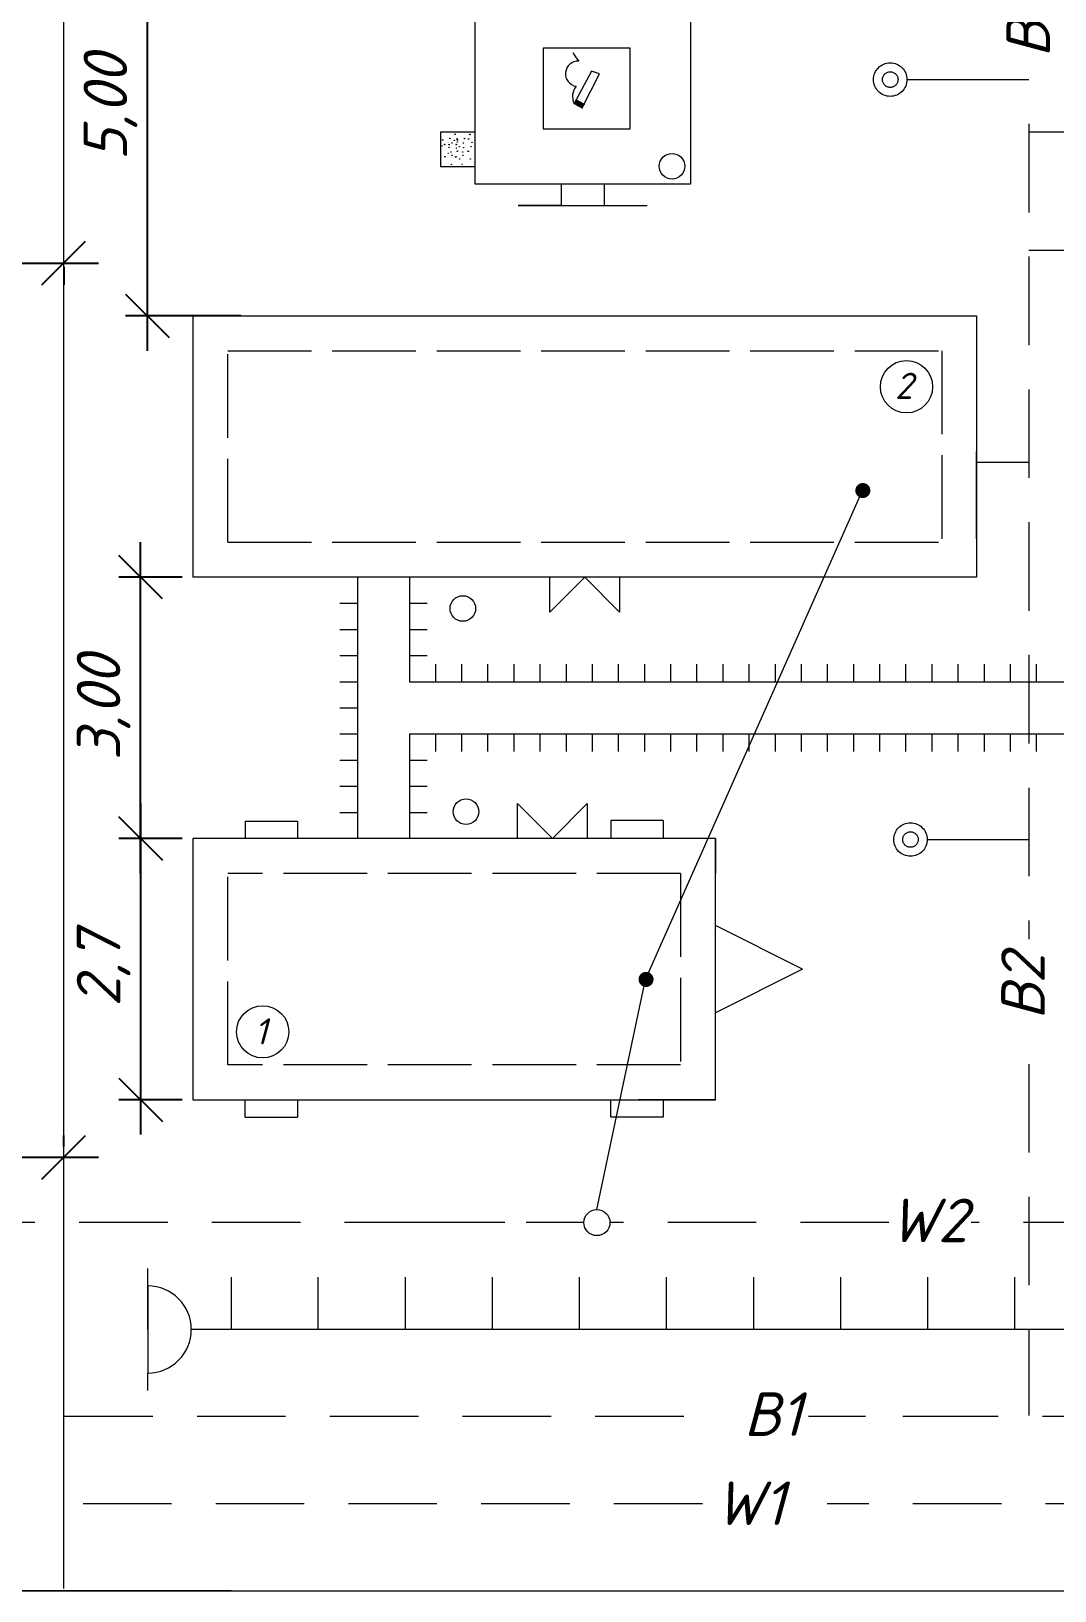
# Model space of a CAD drawing. Header units: millimetres. Extents: x 27137 to 30937, y -4667 to -569.
# Drawn here: x 28991.3 to 29050.1, y -4106.5 to -4017 of the extents above; entities that cross this region are included whole.
import ezdxf

# ---------------------------------------------------------------- set-up
doc = ezdxf.new("R2010")
doc.units = ezdxf.units.MM
doc.header["$LTSCALE"] = 0.4
doc.linetypes.add('ACAD_ISO02W100', pattern=[15, 12, -3])
doc.linetypes.add('штриховаяX2', pattern=[38.1, 25.4, -12.7])
doc.styles.add('Isocpeur', font='isocpeui.ttf', dxfattribs={"height": 2.5})
doc.styles.get("Standard").update_dxf_attribs({"font": 'isocpeui.ttf', "height": 2.5})
doc.dimstyles.new('06', dxfattribs={"dimtxt": 2.5, "dimasz": 2.5, "dimexe": 1.25, "dimexo": 0.625, "dimtad": 1, "dimdec": 0, "dimlfac": 200, "dimtxsty": 'Standard', "dimblk": 'OBLIQUE', "dimcen": 2.5, "dimdle": 2, "dimadec": 0, "dimazin": 0, "dimtfac": 1, "dimtdec": 0, "dimtmove": 0, "dimatfit": 3, "dimldrblk": 'OBLIQUE', "dimfxl": 1, "dimarcsym": 0})

# ---------------------------------------------------------------- blocks, each defined once
blk = doc.blocks.new('_Oblique')
at = {"color": 0, "linetype": 'ByBlock', "lineweight": -2}
blk.add_line((-0.5, -0.5), (0.5, 0.5), dxfattribs=at)
blk = doc.blocks.new('*D236')
at = {"color": 0, "lineweight": -2, "transparency": 16777216}
for p, q in [((28956.306, -4030.285), (28995.207, -4030.285)), ((28958.306, -4030.511), (28958.306, -4031.535)), ((28993.207, -4030.511), (28993.207, -4031.535))]:
    blk.add_line(p, q, dxfattribs=at)
at = {"layer": 'Defpoints', "color": 0, "transparency": 16777216}
for p in [(28958.306, -4029.886), (28993.207, -4029.886), (28993.207, -4030.285)]:
    blk.add_point(p, dxfattribs=at)
at = {"color": 0, "lineweight": -2, "transparency": 16777216, "xscale": 2.5, "yscale": 2.5, "zscale": 2.5, "rotation": 180}
blk.add_blockref('_Oblique', (28958.306, -4030.285), dxfattribs=at)
at = {"color": 0, "lineweight": -2, "transparency": 16777216, "xscale": 2.5, "yscale": 2.5, "zscale": 2.5}
blk.add_blockref('_Oblique', (28993.207, -4030.285), dxfattribs=at)
at = {"color": 0, "lineweight": 15, "transparency": 16777216, "insert": (28975.756, -4028.16), "char_height": 2.5, "attachment_point": 5, "style": 'Isocpeur'}
blk.add_mtext('7,00', dxfattribs=at)
blk = doc.blocks.new('*D259')
at = {"color": 0, "lineweight": -2, "transparency": 16777216}
for p, q in [((28998.015, -4035.316), (28998.015, -4007.374)), ((29003.37, -4009.374), (28996.765, -4009.374)), ((29003.37, -4033.316), (28996.765, -4033.316))]:
    blk.add_line(p, q, dxfattribs=at)
at = {"layer": 'Defpoints', "color": 0, "transparency": 16777216}
for p in [(28998.015, -4009.374), (29003.995, -4009.374), (29003.995, -4033.316)]:
    blk.add_point(p, dxfattribs=at)
at = {"color": 0, "lineweight": -2, "transparency": 16777216, "xscale": 2.5, "yscale": 2.5, "zscale": 2.5}
for p, rotation in [((28998.015, -4009.374), 90), ((28998.015, -4033.316), 270)]:
    blk.add_blockref('_Oblique', p, dxfattribs=dict(at, rotation=rotation))
at = {"color": 0, "lineweight": 15, "transparency": 16777216, "insert": (28995.89, -4021.345), "char_height": 2.5, "attachment_point": 5, "rotation": 90, "style": 'Isocpeur'}
blk.add_mtext('5,00', dxfattribs=at)
blk = doc.blocks.new('*D262')
at = {"color": 0, "lineweight": -2, "transparency": 16777216}
for p, q in [((28997.623, -4065.316), (28997.623, -4046.316)), ((29000.002, -4048.316), (28996.373, -4048.316)), ((29000.002, -4063.316), (28996.373, -4063.316))]:
    blk.add_line(p, q, dxfattribs=at)
at = {"layer": 'Defpoints', "color": 0, "transparency": 16777216}
for p in [(28997.623, -4048.316), (29000.627, -4048.316), (29000.627, -4063.316)]:
    blk.add_point(p, dxfattribs=at)
at = {"color": 0, "lineweight": -2, "transparency": 16777216, "xscale": 2.5, "yscale": 2.5, "zscale": 2.5}
for p, rotation in [((28997.623, -4048.316), 90), ((28997.623, -4063.316), 270)]:
    blk.add_blockref('_Oblique', p, dxfattribs=dict(at, rotation=rotation))
at = {"color": 0, "lineweight": 15, "transparency": 16777216, "insert": (28995.498, -4055.816), "char_height": 2.5, "attachment_point": 5, "rotation": 90, "style": 'Isocpeur'}
blk.add_mtext('3,00', dxfattribs=at)
blk = doc.blocks.new('*D273')
at = {"color": 0, "lineweight": -2, "transparency": 16777216}
for p, q in [((28993.207, -4080.987), (28993.207, -4080.362)), ((28970.99, -4081.612), (28995.207, -4081.612)), ((28972.99, -4082.237), (28972.99, -4082.862))]:
    blk.add_line(p, q, dxfattribs=at)
at = {"layer": 'Defpoints', "color": 0, "transparency": 16777216}
for p in [(28972.99, -4081.612), (28993.207, -4081.612), (28993.207, -4081.612)]:
    blk.add_point(p, dxfattribs=at)
at = {"color": 0, "lineweight": -2, "transparency": 16777216, "xscale": 2.5, "yscale": 2.5, "zscale": 2.5, "rotation": 180}
blk.add_blockref('_Oblique', (28972.99, -4081.612), dxfattribs=at)
at = {"color": 0, "lineweight": -2, "transparency": 16777216, "xscale": 2.5, "yscale": 2.5, "zscale": 2.5}
blk.add_blockref('_Oblique', (28993.207, -4081.612), dxfattribs=at)
at = {"color": 0, "lineweight": 15, "transparency": 16777216, "insert": (28983.098, -4079.487), "char_height": 2.5, "attachment_point": 5, "style": 'Isocpeur'}
blk.add_mtext('3,50', dxfattribs=at)
blk = doc.blocks.new('*D335')
at = {"color": 0, "lineweight": -2, "transparency": 16777216}
for p, q in [((28997.623, -4061.316), (28997.623, -4080.316)), ((29000.002, -4063.316), (28996.373, -4063.316)), ((29000.002, -4078.316), (28996.373, -4078.316))]:
    blk.add_line(p, q, dxfattribs=at)
at = {"layer": 'Defpoints', "color": 0, "transparency": 16777216}
for p in [(29000.627, -4063.316), (28997.623, -4078.316), (29000.627, -4078.316)]:
    blk.add_point(p, dxfattribs=at)
at = {"color": 0, "lineweight": -2, "transparency": 16777216, "xscale": 2.5, "yscale": 2.5, "zscale": 2.5}
for p, rotation in [((28997.623, -4063.316), 90), ((28997.623, -4078.316), 270)]:
    blk.add_blockref('_Oblique', p, dxfattribs=dict(at, rotation=rotation))
at = {"color": 0, "lineweight": 15, "transparency": 16777216, "insert": (28995.498, -4070.816), "char_height": 2.5, "attachment_point": 5, "rotation": 90, "style": 'Isocpeur'}
blk.add_mtext('2,7', dxfattribs=at)

msp = doc.modelspace()

# ---------------------------------------------------------------- hatches: boundary and pattern name
at = {"lineweight": 15}
h = msp.add_hatch(color=256, dxfattribs=at)
h.dxf.hatch_style = 1
h.paths.add_polyline_path([(29038.66, -4043.3432), (29039.0926, -4043.3432), (29039.5251, -4043.3432, -1)])
h.paths.add_polyline_path([(29039.0926, -4042.9107, -0.4142136), (29039.5251, -4043.3432), (29039.0926, -4043.3432)])
h = msp.add_hatch(color=256, dxfattribs=at)
h.dxf.hatch_style = 1
h.paths.add_polyline_path([(29039.0926, -4042.9107), (29039.0926, -4043.3432), (29038.66, -4043.3432, -0.4142136)])
h = msp.add_hatch(color=256, dxfattribs=at)
h.dxf.hatch_style = 1
h.paths.add_polyline_path([(29026.2131, -4071.4052), (29026.6457, -4071.4052), (29027.0782, -4071.4052, -1)])
h.paths.add_polyline_path([(29026.6457, -4070.9727, -0.4142136), (29027.0782, -4071.4052), (29026.6457, -4071.4052)])
h = msp.add_hatch(color=256, dxfattribs=at)
h.dxf.hatch_style = 1
h.paths.add_polyline_path([(29026.6457, -4070.9727), (29026.6457, -4071.4052), (29026.2131, -4071.4052, -0.4142136)])

# ---------------------------------------------------------------- linework, layer by layer
for p, q in [((28993.2072, -4106.3671), (28993.2072, -4001.3671)), ((29016.8421, -4025.7555), (29016.8421, -4014.6525)), ((29029.1949, -4014.6557), (29029.1949, -4025.7588)), ((29023.5043, -4019.2787), (29022.5165, -4021.1293)), ((29022.9796, -4021.3761), (29023.9673, -4019.4329)), ((29023.9673, -4019.4329), (29023.5043, -4019.2787)), ((29022.5165, -4021.1293), (29022.5165, -4021.1293)), ((29022.5165, -4021.1293), (29022.9796, -4021.3761)), ((29022.6282, -4020.9202), (29023.0864, -4021.166)), ((29014.8573, -4024.7634), (29014.8573, -4022.7634)), ((29014.8573, -4022.7634), (29016.8573, -4022.7634)), ((29016.8573, -4024.7634), (29014.8573, -4024.7634)), ((29029.1949, -4025.7588), (29016.8421, -4025.7555)), ((29021.7768, -4025.7555), (29021.7768, -4026.9892)), ((29024.2441, -4025.7555), (29024.2441, -4026.9892)), ((29021.7768, -4026.9892), (29019.3094, -4026.9892)), ((29019.3094, -4026.9892), (29024.2441, -4026.9892)), ((29024.2441, -4026.9892), (29026.7114, -4026.9892)), ((29000.6273, -4033.3161), (29045.6273, -4033.3161)), ((29000.6273, -4033.3161), (29045.6273, -4033.3161)), ((29000.6273, -4033.3161), (29000.6273, -4048.3161)), ((29045.6273, -4033.3161), (29045.6273, -4048.3161)), ((29045.6273, -4033.3161), (29045.6273, -4048.3161)), ((29045.6273, -4046.1093), (29045.6273, -4041.1093)), ((29045.6273, -4046.1093), (29045.6273, -4041.1093)), ((29045.6273, -4048.3161), (29000.6273, -4048.3161)), ((29010.0697, -4048.3161), (29010.0697, -4063.3161)), ((29010.0697, -4048.3161), (29010.0697, -4058.8161)), ((29013.0697, -4048.3161), (29013.0697, -4054.3161)), ((29021.1273, -4050.3161), (29021.1273, -4048.3161)), ((29021.1273, -4050.3161), (29023.1273, -4048.3161)), ((29023.1273, -4048.3161), (29025.1273, -4050.3161)), ((29025.1273, -4048.3161), (29025.1273, -4050.3161)), ((29009.0697, -4049.8161), (29010.0697, -4049.8161)), ((29009.0697, -4049.8161), (29010.0697, -4049.8161)), ((29013.0697, -4049.8161), (29014.0697, -4049.8161)), ((29013.0697, -4049.8161), (29014.0697, -4049.8161)), ((29009.0697, -4051.3161), (29010.0697, -4051.3161)), ((29009.0697, -4051.3161), (29010.0697, -4051.3161)), ((29013.0697, -4051.3161), (29014.0697, -4051.3161)), ((29013.0697, -4051.3161), (29014.0697, -4051.3161)), ((29009.0697, -4052.8161), (29010.0697, -4052.8161)), ((29009.0697, -4052.8161), (29010.0697, -4052.8161)), ((29013.0697, -4052.8161), (29014.0697, -4052.8161)), ((29013.0697, -4052.8161), (29014.0697, -4052.8161)), ((29014.5697, -4054.3161), (29014.5697, -4053.3161)), ((29014.5697, -4054.3161), (29014.5697, -4053.3161)), ((29016.0697, -4054.3161), (29016.0697, -4053.3161)), ((29016.0697, -4054.3161), (29016.0697, -4053.3161)), ((29017.5697, -4054.3161), (29017.5697, -4053.3161)), ((29017.5697, -4054.3161), (29017.5697, -4053.3161)), ((29019.0697, -4054.3161), (29019.0697, -4053.3161)), ((29019.0697, -4054.3161), (29019.0697, -4053.3161)), ((29020.5697, -4054.3161), (29020.5697, -4053.3161)), ((29020.5697, -4054.3161), (29020.5697, -4053.3161)), ((29022.0697, -4054.3161), (29022.0697, -4053.3161)), ((29022.0697, -4054.3161), (29022.0697, -4053.3161)), ((29023.5697, -4054.3161), (29023.5697, -4053.3161)), ((29023.5697, -4054.3161), (29023.5697, -4053.3161)), ((29025.0697, -4054.3161), (29025.0697, -4053.3161)), ((29025.0697, -4054.3161), (29025.0697, -4053.3161)), ((29026.5697, -4054.3161), (29026.5697, -4053.3161)), ((29026.5697, -4054.3161), (29026.5697, -4053.3161)), ((29026.5697, -4054.3161), (29026.5697, -4053.3161)), ((29026.5697, -4054.3161), (29026.5697, -4053.3161)), ((29028.0697, -4054.3161), (29028.0697, -4053.3161)), ((29028.0697, -4054.3161), (29028.0697, -4053.3161)), ((29029.5697, -4054.3161), (29029.5697, -4053.3161)), ((29029.5697, -4054.3161), (29029.5697, -4053.3161)), ((29031.0697, -4054.3161), (29031.0697, -4053.3161)), ((29031.0697, -4054.3161), (29031.0697, -4053.3161)), ((29032.5697, -4054.3161), (29032.5697, -4053.3161)), ((29032.5697, -4054.3161), (29032.5697, -4053.3161)), ((29034.0697, -4054.3161), (29034.0697, -4053.3161)), ((29034.0697, -4054.3161), (29034.0697, -4053.3161)), ((29035.5697, -4054.3161), (29035.5697, -4053.3161)), ((29035.5697, -4054.3161), (29035.5697, -4053.3161)), ((29037.0697, -4054.3161), (29037.0697, -4053.3161)), ((29037.0697, -4054.3161), (29037.0697, -4053.3161)), ((29038.5697, -4054.3161), (29038.5697, -4053.3161)), ((29038.5697, -4054.3161), (29038.5697, -4053.3161)), ((29038.5697, -4054.3161), (29038.5697, -4053.3161)), ((29038.5697, -4054.3161), (29038.5697, -4053.3161)), ((29040.0697, -4054.3161), (29040.0697, -4053.3161)), ((29040.0697, -4054.3161), (29040.0697, -4053.3161)), ((29041.5697, -4054.3161), (29041.5697, -4053.3161)), ((29041.5697, -4054.3161), (29041.5697, -4053.3161)), ((29043.0697, -4054.3161), (29043.0697, -4053.3161)), ((29043.0697, -4054.3161), (29043.0697, -4053.3161)), ((29044.5697, -4054.3161), (29044.5697, -4053.3161)), ((29044.5697, -4054.3161), (29044.5697, -4053.3161)), ((29046.0697, -4054.3161), (29046.0697, -4053.3161)), ((29046.0697, -4054.3161), (29046.0697, -4053.3161)), ((29047.5697, -4054.3161), (29047.5697, -4053.3161)), ((29047.5697, -4054.3161), (29047.5697, -4053.3161)), ((29049.0697, -4054.3161), (29049.0697, -4053.3161)), ((29049.0697, -4054.3161), (29049.0697, -4053.3161)), ((29009.0697, -4054.3161), (29010.0697, -4054.3161)), ((29009.0697, -4054.3161), (29010.0697, -4054.3161)), ((29013.0697, -4054.3161), (29052.3982, -4054.3161)), ((29013.0697, -4054.3161), (29014.5697, -4054.3161)), ((29013.0697, -4054.3161), (29014.0697, -4054.3161)), ((29013.0697, -4054.3161), (29014.0697, -4054.3161)), ((29009.0697, -4055.8161), (29010.0697, -4055.8161)), ((29009.0697, -4057.3161), (29010.0697, -4057.3161)), ((29009.0697, -4057.3161), (29010.0697, -4057.3161)), ((29009.0697, -4057.3161), (29010.0697, -4057.3161)), ((29013.0697, -4057.3161), (29023.5697, -4057.3161)), ((29013.0697, -4057.3161), (29013.0697, -4063.3161)), ((29013.0697, -4057.3161), (29014.0697, -4057.3161)), ((29013.0697, -4057.3161), (29014.0697, -4057.3161)), ((29013.0697, -4057.3161), (29014.0697, -4057.3161)), ((29013.0697, -4057.3161), (29052.3982, -4057.3161)), ((29014.5697, -4058.3161), (29014.5697, -4057.3161)), ((29014.5697, -4058.3161), (29014.5697, -4057.3161)), ((29016.0697, -4058.3161), (29016.0697, -4057.3161)), ((29016.0697, -4058.3161), (29016.0697, -4057.3161)), ((29017.5697, -4058.3161), (29017.5697, -4057.3161)), ((29017.5697, -4058.3161), (29017.5697, -4057.3161)), ((29019.0697, -4058.3161), (29019.0697, -4057.3161)), ((29019.0697, -4058.3161), (29019.0697, -4057.3161)), ((29020.5697, -4058.3161), (29020.5697, -4057.3161)), ((29020.5697, -4058.3161), (29020.5697, -4057.3161)), ((29022.0697, -4058.3161), (29022.0697, -4057.3161)), ((29022.0697, -4058.3161), (29022.0697, -4057.3161)), ((29023.5697, -4058.3161), (29023.5697, -4057.3161)), ((29023.5697, -4058.3161), (29023.5697, -4057.3161)), ((29025.0697, -4058.3161), (29025.0697, -4057.3161)), ((29025.0697, -4058.3161), (29025.0697, -4057.3161)), ((29026.5697, -4058.3161), (29026.5697, -4057.3161)), ((29026.5697, -4058.3161), (29026.5697, -4057.3161)), ((29026.5697, -4058.3161), (29026.5697, -4057.3161)), ((29026.5697, -4058.3161), (29026.5697, -4057.3161)), ((29028.0697, -4058.3161), (29028.0697, -4057.3161)), ((29028.0697, -4058.3161), (29028.0697, -4057.3161)), ((29029.5697, -4058.3161), (29029.5697, -4057.3161)), ((29029.5697, -4058.3161), (29029.5697, -4057.3161)), ((29031.0697, -4058.3161), (29031.0697, -4057.3161)), ((29031.0697, -4058.3161), (29031.0697, -4057.3161)), ((29032.5697, -4058.3161), (29032.5697, -4057.3161)), ((29032.5697, -4058.3161), (29032.5697, -4057.3161)), ((29034.0697, -4058.3161), (29034.0697, -4057.3161)), ((29034.0697, -4058.3161), (29034.0697, -4057.3161)), ((29035.5697, -4058.3161), (29035.5697, -4057.3161)), ((29035.5697, -4058.3161), (29035.5697, -4057.3161)), ((29037.0697, -4058.3161), (29037.0697, -4057.3161)), ((29037.0697, -4058.3161), (29037.0697, -4057.3161)), ((29038.5697, -4058.3161), (29038.5697, -4057.3161)), ((29038.5697, -4058.3161), (29038.5697, -4057.3161)), ((29038.5697, -4058.3161), (29038.5697, -4057.3161)), ((29038.5697, -4058.3161), (29038.5697, -4057.3161)), ((29040.0697, -4058.3161), (29040.0697, -4057.3161)), ((29040.0697, -4058.3161), (29040.0697, -4057.3161)), ((29041.5697, -4058.3161), (29041.5697, -4057.3161)), ((29041.5697, -4058.3161), (29041.5697, -4057.3161)), ((29043.0697, -4058.3161), (29043.0697, -4057.3161)), ((29043.0697, -4058.3161), (29043.0697, -4057.3161)), ((29044.5697, -4058.3161), (29044.5697, -4057.3161)), ((29044.5697, -4058.3161), (29044.5697, -4057.3161)), ((29046.0697, -4058.3161), (29046.0697, -4057.3161)), ((29046.0697, -4058.3161), (29046.0697, -4057.3161)), ((29047.5697, -4058.3161), (29047.5697, -4057.3161)), ((29047.5697, -4058.3161), (29047.5697, -4057.3161)), ((29049.0697, -4058.3161), (29049.0697, -4057.3161)), ((29049.0697, -4058.3161), (29049.0697, -4057.3161)), ((29009.0697, -4058.8161), (29010.0697, -4058.8161)), ((29009.0697, -4058.8161), (29010.0697, -4058.8161)), ((29013.0697, -4058.8161), (29014.0697, -4058.8161)), ((29013.0697, -4058.8161), (29014.0697, -4058.8161)), ((29009.0697, -4060.3161), (29010.0697, -4060.3161)), ((29013.0697, -4060.3161), (29014.0697, -4060.3161)), ((29013.0697, -4060.3161), (29014.0697, -4060.3161)), ((29019.2675, -4063.3161), (29019.2675, -4061.3161)), ((29021.2675, -4063.3161), (29019.2675, -4061.3161)), ((29023.2675, -4061.3161), (29021.2675, -4063.3161)), ((29023.2675, -4061.3161), (29023.2675, -4063.3161)), ((29003.6273, -4062.3161), (29006.6273, -4062.3161)), ((29003.6273, -4062.3161), (29003.6273, -4063.3161)), ((29006.6273, -4062.3161), (29006.6273, -4063.3161)), ((29009.0697, -4061.8161), (29010.0697, -4061.8161)), ((29013.0697, -4061.8161), (29014.0697, -4061.8161)), ((29027.6273, -4062.29), (29024.6273, -4062.29)), ((29024.6273, -4062.29), (29024.6273, -4063.29)), ((29027.6273, -4062.29), (29027.6273, -4063.29)), ((29030.6273, -4063.3161), (29000.6273, -4063.3161)), ((29000.6273, -4063.3161), (29000.6273, -4078.3161)), ((29030.6273, -4063.3161), (29000.6273, -4063.3161)), ((29000.6273, -4063.3161), (29000.6273, -4078.3161)), ((29028.6273, -4063.3161), (29025.6273, -4063.3161)), ((29030.6273, -4078.3161), (29030.6273, -4063.3161)), ((29030.6273, -4078.3161), (29030.6273, -4063.3161)), ((29030.6273, -4063.3161), (29030.6273, -4065.3161)), ((29035.6273, -4070.8161), (29030.6273, -4068.3161)), ((29035.6273, -4070.8161), (29030.6273, -4073.3161)), ((29000.6273, -4078.3161), (29030.6273, -4078.3161)), ((29000.6273, -4078.3161), (29030.6273, -4078.3161)), ((29003.6273, -4079.3161), (29003.6273, -4078.3161)), ((29006.6273, -4078.3161), (29006.6273, -4079.3161)), ((29030.6273, -4078.3161), (29026.1968, -4078.3161)), ((29030.6273, -4078.3161), (29026.1968, -4078.3161)), ((29027.6273, -4078.3161), (29027.6273, -4079.3161)), ((29003.6273, -4079.3161), (29006.6273, -4079.3161)), ((29027.6273, -4079.3161), (29024.6273, -4079.3161)), ((28998.0349, -4088.9985), (28998.0349, -4087.9985)), ((28998.0349, -4088.9985), (28998.0349, -4087.9985)), ((28998.0349, -4091.4985), (28998.0349, -4088.9985)), ((28998.0349, -4088.9985), (28998.0349, -4088.9985)), ((28998.0349, -4088.9985), (28998.0349, -4093.9985)), ((28998.0349, -4091.4985), (28998.0349, -4088.9985)), ((28998.0349, -4088.9985), (28998.0349, -4088.9985)), ((28998.0349, -4088.9985), (28998.0349, -4093.9985)), ((29002.8255, -4088.4985), (29002.8255, -4091.4985)), ((29007.8255, -4091.4985), (29007.8255, -4088.4985)), ((29007.8255, -4091.4985), (29007.8255, -4088.4985)), ((29012.8255, -4091.4985), (29012.8255, -4088.4985)), ((29017.8255, -4091.4985), (29017.8255, -4088.4985)), ((29022.8255, -4091.4985), (29022.8255, -4088.4985)), ((29027.8255, -4091.4985), (29027.8255, -4088.4985)), ((29032.8255, -4091.4985), (29032.8255, -4088.4985)), ((29037.8255, -4091.4985), (29037.8255, -4088.4985)), ((29042.8255, -4091.4985), (29042.8255, -4088.4985)), ((29042.8255, -4091.4985), (29042.8255, -4088.4985)), ((29042.8255, -4091.4985), (29042.8255, -4088.4985)), ((29047.8255, -4091.4985), (29047.8255, -4088.4985)), ((29047.8255, -4091.4985), (29047.8255, -4088.4985)), ((29123.6432, -4091.4985), (29000.5349, -4091.4985)), ((28998.0349, -4094.9985), (28998.0349, -4093.9985)), ((28998.0349, -4094.9985), (28998.0349, -4093.9985)), ((28945.0779, -4106.4985), (29123.6429, -4106.4985)), ((28972.8255, -4106.4985), (29002.8255, -4106.4985)), ((28972.8255, -4106.4985), (29002.8255, -4106.4985)), ((29002.8255, -4106.4985), (28972.8255, -4106.4985)), ((29002.8255, -4106.4985), (28972.8255, -4106.4985)), ((29002.8255, -4106.4985), (28987.8255, -4106.4985)), ((29002.8255, -4106.4985), (28987.8255, -4106.4985)), ((28987.8255, -4106.4985), (28995.3255, -4106.4985))]:
    msp.add_line(p, q, dxfattribs=at)
at = {"lineweight": 15, "ltscale": 0.5}
for p, q in [((29041.628, -4019.7557), (29048.6288, -4019.7557)), ((29059.058, -4022.7674), (29048.6288, -4022.7674)), ((29026.6205, -4071.4123), (29039.0674, -4043.3503)), ((29042.7899, -4063.3755), (29048.6288, -4063.3755)), ((29023.824, -4084.6161), (29026.6205, -4071.4123)), ((29024.6273, -4079.3161), (29024.6273, -4078.3161)), ((28998.0349, -4091.4985), (28998.0349, -4088.2875))]:
    msp.add_line(p, q, dxfattribs=at)
at = {"linetype": 'штриховаяX2', "lineweight": 15, "ltscale": 0.5}
for p, q in [((29048.6288, -4022.2992), (29048.6288, -4069.0949)), ((29048.6288, -4029.5419), (29056.8171, -4029.5419)), ((29048.6288, -4041.7368), (29045.6273, -4041.7368)), ((29048.6288, -4076.2601), (29048.6288, -4096.445)), ((29014.4179, -4085.3647), (28969.7617, -4085.3647)), ((29018.5292, -4085.3647), (29014.4179, -4085.3647)), ((29023.0754, -4085.3647), (29019.7617, -4085.3647)), ((29040.5907, -4085.3647), (29024.5726, -4085.3647)), ((29068.6293, -4085.3647), (29045.31, -4085.3647)), ((29028.8121, -4096.4985), (28993.2072, -4096.4985)), ((29069.72, -4096.4985), (29035.9773, -4096.4985)), ((29046.4746, -4096.4985), (29036.4746, -4096.4985)), ((29029.8798, -4101.4985), (28993.2072, -4101.4985)), ((29069.9098, -4101.4985), (29037.045, -4101.4985))]:
    msp.add_line(p, q, dxfattribs=at)
at = {"linetype": 'ACAD_ISO02W100', "lineweight": 15}
for p, q in [((29002.6273, -4046.3161), (29002.6273, -4035.3161)), ((29002.6273, -4035.3161), (29043.6273, -4035.3161)), ((29043.6273, -4035.3161), (29043.6273, -4046.3161)), ((29002.6273, -4046.3161), (29043.6273, -4046.3161)), ((29030.6273, -4063.3161), (29028.6273, -4063.3161)), ((29002.6273, -4076.3161), (29002.6273, -4065.3161)), ((29028.6273, -4065.3161), (29002.6273, -4065.3161)), ((29028.6273, -4065.3161), (29028.6273, -4076.3161)), ((29028.6273, -4076.3161), (29002.6273, -4076.3161))]:
    msp.add_line(p, q, dxfattribs=at)
at = {"lineweight": 15}
msp.add_lwpolyline([(29025.7335, -4017.9608), (29020.7358, -4017.9608), (29020.7358, -4022.5801), (29025.7335, -4022.5801)], close=True, dxfattribs=at)
at = {"linetype": 'штриховаяX2', "lineweight": 15}
for centre, radius in [((29040.6657, -4019.7557), 0.9623), ((29040.6657, -4019.7557), 0.4467), ((29041.8276, -4063.3755), 0.9623), ((29041.8276, -4063.3755), 0.4467)]:
    msp.add_circle(centre, radius, dxfattribs=at)
at = {"lineweight": 15}
for centre, radius in [((29015.6814, -4022.8941), 0.0157), ((29016.5254, -4022.9046), 0.0157), ((29014.9265, -4023.5666), 0.0157), ((29014.9737, -4023.2156), 0.0157), ((29015.0891, -4023.4819), 0.0157), ((29015.3354, -4023.4827), 0.0157), ((29015.3354, -4023.6451), 0.0105), ((29015.3826, -4023.1317), 0.0157), ((29015.4508, -4023.9115), 0.0105), ((29015.4979, -4023.3981), 0.0157), ((29015.6342, -4023.2451), 0.0157), ((29015.7482, -4023.4819), 0.0157), ((29015.7653, -4023.6923), 0.0105), ((29015.7967, -4023.1605), 0.0157), ((29015.8072, -4023.8633), 0.0157), ((29015.8177, -4023.226), 0.0157), ((29015.8125, -4023.3413), 0.0105), ((29015.9278, -4023.6077), 0.0105), ((29016.1099, -4023.9115), 0.0105), ((29016.1571, -4023.3981), 0.0157), ((29016.1794, -4023.6556), 0.0105), ((29016.2266, -4023.1422), 0.0157), ((29016.431, -4023.8685), 0.0157), ((29016.4558, -4023.1605), 0.0157), ((29016.5869, -4023.6077), 0.0105), ((29016.6565, -4023.3518), 0.0105), ((29015.0995, -4024.1847), 0.0157), ((29015.2883, -4023.9961), 0.0105), ((29015.4613, -4024.6143), 0.0105), ((29015.5084, -4024.1009), 0.0157), ((29015.7234, -4024.19), 0.0157), ((29015.9383, -4024.3105), 0.0105), ((29016.0851, -4024.6196), 0.0105), ((29016.1323, -4024.1062), 0.0157), ((29016.5621, -4024.3157), 0.0105), ((29028.1356, -4024.7293), 0.7344), ((29041.5992, -4037.3857), 1.5), ((29016.1238, -4050.1148), 0.7344), ((29016.3055, -4061.7752), 0.7344), ((29004.6339, -4074.4124), 1.5), ((29023.824, -4085.3647), 0.7486)]:
    msp.add_circle(centre, radius, dxfattribs=at)
for centre, radius, start, end in [((29025.5185, -4016.4105), 3.5651, 210.144625, 219.875569), ((29022.7474, -4019.4233), 0.728, 87.235017, 260.968925), ((29023.3431, -4020.7266), 0.9194, 140.548663, 205.981295), ((28998.0349, -4091.4985), 2.5, 270, 90)]:
    msp.add_arc(centre, radius, start, end, dxfattribs=at)
for p in [(29022.5165, -4021.1293), (29022.5645, -4021.1229), (29022.575, -4021.0803), (29022.5832, -4021.1139), (29022.5854, -4021.1289), (29022.5854, -4021.1453), (29022.6019, -4021.0444), (29022.6131, -4021.0086), (29022.6183, -4021.1438), (29022.6191, -4020.9817), (29022.6198, -4021.0796), (29022.6221, -4021.0482), (29022.6264, -4021.1218), (29022.6266, -4020.9772), (29022.6303, -4021.1714), (29022.6348, -4021.0108), (29022.6415, -4021.1037), (29022.6423, -4020.9765), (29022.6445, -4020.9653), (29022.6475, -4021.0751), (29022.6505, -4021.1229), (29022.6506, -4021.0523), (29022.6535, -4020.9526), (29022.6565, -4020.957), (29022.6669, -4020.969), (29022.6692, -4021.1363), (29022.6707, -4021.1699), (29022.6718, -4021.013), (29022.6718, -4021.0402), (29022.6729, -4021.0549), (29022.6729, -4021.1767), (29022.6748, -4020.9948), (29022.6767, -4021.0803), (29022.6774, -4021.1602), (29022.6781, -4021.0437), (29022.6796, -4020.9832), (29022.6796, -4021.143), (29022.6819, -4021.0041), (29022.6909, -4021.0728), (29022.6931, -4021.1199), (29022.6946, -4021.1109), (29022.6976, -4021.2036), (29022.699, -4021.1581), (29022.6998, -4020.975), (29022.7021, -4021.0011), (29022.7066, -4021.087), (29022.7066, -4021.1057), (29022.7073, -4020.9907), (29022.711, -4021.0273), (29022.711, -4021.0721), (29022.7133, -4021.0078), (29022.714, -4021.1953), (29022.7171, -4021.0734), (29022.7171, -4021.0825), (29022.7193, -4021.0146), (29022.7208, -4021.099), (29022.726, -4021.1864), (29022.729, -4021.1901), (29022.7323, -4021.1309), (29022.7327, -4021.149), (29022.735, -4021.1804), (29022.7353, -4021.0492), (29022.7357, -4021.0265), (29022.7357, -4021.1251), (29022.7387, -4021.0504), (29022.7462, -4021.1991), (29022.7469, -4021.0885), (29022.7474, -4021.1611), (29022.7477, -4021.2103), (29022.7481, -4021.2527), (29022.7499, -4021.226), (29022.7514, -4021.0086), (29022.7522, -4021.09), (29022.7522, -4021.2103), (29022.7529, -4021.0243), (29022.7544, -4021.0019), (29022.7559, -4021.0325), (29022.7641, -4021.2454), (29022.7649, -4021.1236), (29022.7649, -4021.2133), (29022.7664, -4021.0556), (29022.7671, -4021.1386), (29022.7671, -4021.161), (29022.7694, -4021.0317), (29022.7694, -4021.1767), (29022.7738, -4021.105), (29022.7776, -4021.1259), (29022.7791, -4021.0676), (29022.7798, -4021.1236), (29022.7806, -4021.1393), (29022.7828, -4021.1841), (29022.7836, -4021.081), (29022.7836, -4021.208), (29022.7873, -4021.1236), (29022.7903, -4021.0682), (29022.7918, -4021.1797), (29022.7958, -4021.1279), (29022.7963, -4021.1617), (29022.7963, -4021.2536), (29022.797, -4021.0377), (29022.7993, -4021.0556), (29022.803, -4021.0512), (29022.8067, -4021.1677), (29022.8079, -4021.2307), (29022.8112, -4021.2476), (29022.812, -4021.1408), (29022.8172, -4021.0622), (29022.8261, -4021.1158), (29022.8344, -4021.1513), (29022.8352, -4021.1823), (29022.8352, -4021.2458), (29022.8359, -4021.0779), (29022.8366, -4021.1199), (29022.8404, -4021.2633), (29022.8411, -4021.2155), (29022.8411, -4021.2835), (29022.8419, -4021.1139), (29022.8449, -4021.2125), (29022.8456, -4021.2028), (29022.8501, -4021.1789), (29022.8516, -4021.152), (29022.8523, -4021.0624), (29022.8546, -4021.2827), (29022.8561, -4021.0803), (29022.8573, -4021.0431), (29022.8573, -4021.0431), (29022.8606, -4021.1214), (29022.8636, -4021.2842), (29022.8695, -4021.1041), (29022.8703, -4021.1498), (29022.871, -4021.1924), (29022.8733, -4021.1475), (29022.8755, -4021.1408), (29022.8778, -4021.2566), (29022.8805, -4021.1762), (29022.8852, -4021.2529), (29022.886, -4021.2887), (29022.8866, -4021.2125), (29022.8866, -4021.2428), (29022.8875, -4021.1115), (29022.892, -4021.1266), (29022.9024, -4021.2648), (29022.9032, -4021.1759), (29022.9047, -4021.2215), (29022.9069, -4021.0878), (29022.9078, -4021.2579), (29022.9078, -4021.2881), (29022.9092, -4021.2282), (29022.9114, -4021.1804), (29022.9129, -4021.1729), (29022.9138, -4021.2579), (29022.9196, -4021.1938), (29022.9204, -4021.1976), (29022.9241, -4021.1139), (29022.9271, -4021.167), (29022.9286, -4021.1617), (29022.9293, -4021.1274), (29022.935, -4021.27), (29022.9353, -4021.1587), (29022.9376, -4021.2588), (29022.9391, -4021.2529), (29022.9398, -4021.1946), (29022.9473, -4021.1722), (29022.9502, -4021.2065), (29022.9525, -4021.1332), (29022.9533, -4021.2312), (29022.9563, -4021.1864), (29022.9623, -4021.2065), (29022.9637, -4021.1498), (29022.9653, -4021.2488), (29022.9683, -4021.27), (29022.969, -4021.2305), (29022.9713, -4021.27), (29022.9794, -4021.1535), (29022.9824, -4021.1281), (29022.9847, -4021.1931), (29022.9921, -4021.167), (29022.9925, -4021.2458), (29023.0016, -4021.2095), (29023.0049, -4021.2857), (29023.0064, -4021.2603), (29023.0076, -4021.1914), (29023.0078, -4021.1519), (29023.0213, -4021.2573), (29023.028, -4021.1698), (29023.0303, -4021.161), (29023.0303, -4021.2297), (29023.0325, -4021.217), (29023.0333, -4021.2394), (29023.0348, -4021.196), (29023.0348, -4021.2161), (29023.0445, -4021.211), (29023.0482, -4021.1707), (29023.0609, -4021.1909), (29023.0617, -4021.1819), (29023.0864, -4021.166), (29022.8673, -4021.2932), (29022.9062, -4021.3119), (29022.9211, -4021.3134), (29022.9259, -4021.2942), (29022.9353, -4021.3313), (29022.9383, -4021.2999), (29022.9585, -4021.3179), (29022.9637, -4021.344), (29022.969, -4021.3433), (29022.9757, -4021.3335), (29022.9757, -4021.3492), (29022.9796, -4021.3761), (29022.9796, -4021.3761), (29022.9809, -4021.3268), (29022.9936, -4021.3007)]:
    msp.add_point(p, dxfattribs=at)

# ---------------------------------------------------------------- texts
at = {"linetype": 'штриховаяX2', "lineweight": 15, "char_height": 2.5, "attachment_point": 3, "rotation": 90, "style": 'Isocpeur'}
for insert in [(29047.3328, -4014.6938), (29047.0354, -4069.9283)]:
    msp.add_mtext_dynamic_manual_height_columns('В2', width=5.498522, gutter_width=12.5, heights=[0], dxfattribs=dict(at, insert=insert))
at = {"lineweight": 15, "insert": (29041.962, -4036.5841), "char_height": 1.5, "attachment_point": 3, "rotation": 359.838391, "style": 'Isocpeur'}
msp.add_mtext_dynamic_manual_height_columns('2', width=1.525272, gutter_width=12.5, heights=[0], dxfattribs=at)
at = {"lineweight": 15, "insert": (29004.8947, -4073.6372), "char_height": 1.5, "attachment_point": 3, "style": 'Isocpeur'}
msp.add_mtext_dynamic_manual_height_columns('1', width=1.525272, gutter_width=12.5, heights=[0], dxfattribs=at)
at = {"linetype": 'штриховаяX2', "lineweight": 15, "char_height": 2.5, "attachment_point": 3, "style": 'Isocpeur'}
for s, width, insert in [('W2', 3.719358, (29045.1024, -4083.9871)), ('В1', 5.498522, (29035.5938, -4095.1061)), ('W1', 5.498522, (29034.621, -4100.2214))]:
    msp.add_mtext_dynamic_manual_height_columns(s, width=width, gutter_width=12.5, heights=[0], dxfattribs=dict(at, insert=insert))

# ---------------------------------------------------------------- dimensions: what is measured, and where the dimension line sits
at = {"lineweight": 15}
for p1, p2, distance, text, picture, middle in [((29003.995, -4033.3161), (29003.995, -4009.3745), 5.98, '5,00', '*D259', (28995.89, -4021.3453)), ((28958.3055, -4029.8864), (28993.2072, -4029.8864), -0.3987, '7,00', '*D236', (28975.7564, -4028.1601)), ((29000.6273, -4063.3161), (29000.6273, -4048.3161), 3.0039, '3,00', '*D262', (28995.4984, -4055.8161)), ((29000.6273, -4063.3161), (29000.6273, -4078.3161), -3.0039, '2,7', '*D335', (28995.4984, -4070.8161)), ((28972.9896, -4081.6118), (28993.2072, -4081.6118), 0, '3,50', '*D273', (28983.0984, -4079.4868))]:
    dim = msp.add_aligned_dim(p1=p1, p2=p2, distance=distance, text=text, dimstyle='06', override={"dimtxsty": 'Isocpeur'}, dxfattribs=at)
    dim.commit()
    dim.dimension.update_dxf_attribs({"geometry": picture, "text_midpoint": middle})

doc.saveas('drawing.dxf')
